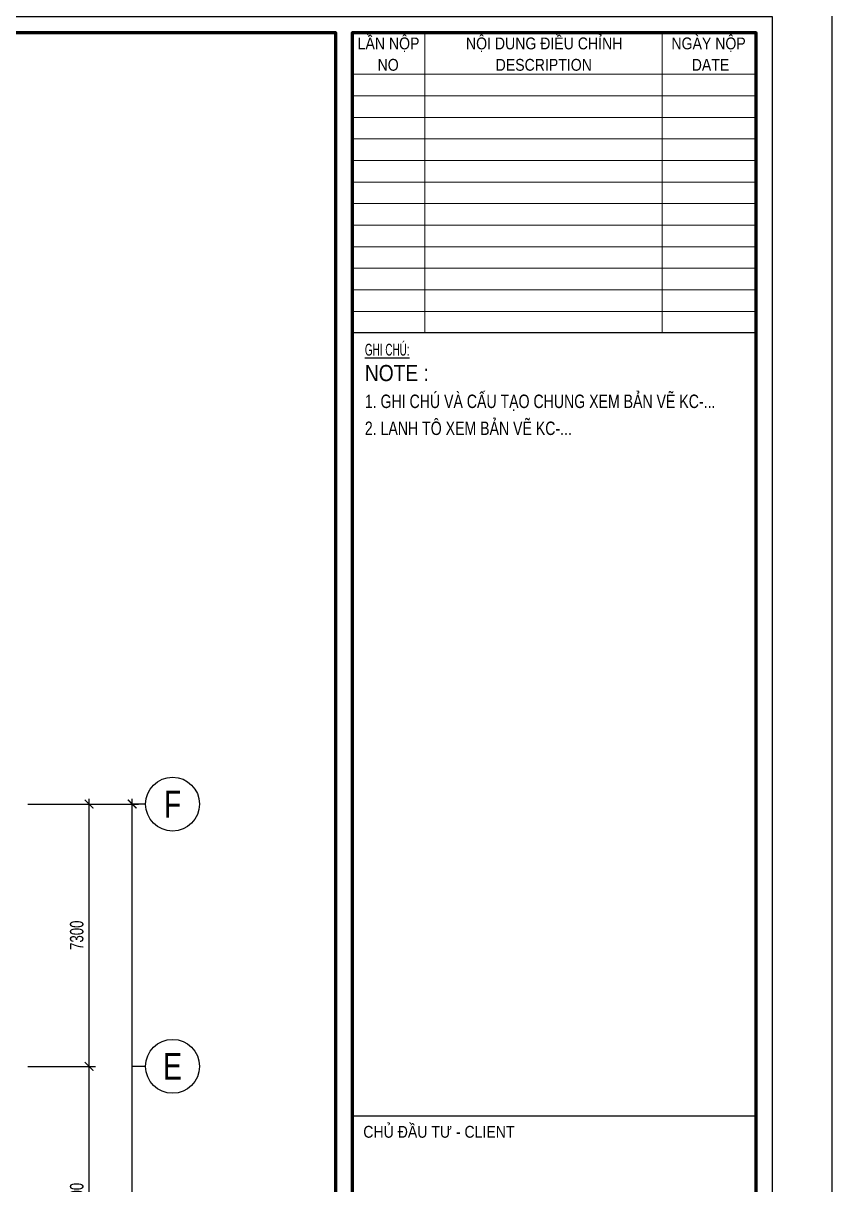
# Model space of a CAD drawing. Header units: millimetres. Extents: x 0 to 132458, y 0 to 365310.
# Drawn here: x 103645 to 126150, y 54941 to 87271 of the extents above; entities that cross this region are included whole.
import ezdxf
from ezdxf.enums import TextEntityAlignment as Align

# ---------------------------------------------------------------- set-up
doc = ezdxf.new("R2010")
doc.units = ezdxf.units.MM
doc.header["$LTSCALE"] = 400
doc.header["$PDSIZE"] = -2
doc.linetypes.add('CENTER2', pattern=[1.125, 0.75, -0.125, 0.125, -0.125])
doc.layers.get('0').update_dxf_attribs({"lineweight": 5})
doc.layers.get('Defpoints').update_dxf_attribs({"color": 2})
doc.layers.add('02.CDC.DIM', color=1, linetype='Continuous', lineweight=20)
for name, color, linetype in [('CDC -TEXT KHUNG', 7, 'Continuous'), ('CDC-KHUNGTEN', 9, 'Continuous'), ('CDC.01.AXIS', 160, 'CENTER2'), ('CDC.02.DIM', 1, 'Continuous'), ('CDC.06.TEXT', 2, 'Continuous')]:
    doc.layers.add(name, color=color, linetype=linetype)
doc.styles.add('ARIAL', font='arial.ttf', dxfattribs={"width": 0.6})
doc.styles.add('Arial_4', font='arial.ttf', dxfattribs={"width": 0.75, "height": 3})
doc.styles.add('BIGTEXT', font='arial.ttf', dxfattribs={"width": 0.8})
doc.styles.add('KCS_SMTEXT', font='arial.ttf', dxfattribs={"width": 0.7})
doc.styles.add('KT CDC', font='arial.ttf', dxfattribs={"width": 0.85, "height": 200})
doc.dimstyles.new('KCS_DIM150', dxfattribs={"dimscale": 150, "dimtxt": 2.5, "dimasz": 1.6, "dimexe": 1.2, "dimexo": 0, "dimgap": 1, "dimtad": 1, "dimdec": 0, "dimzin": 0, "dimdsep": 46, "dimtxsty": 'KCS_SMTEXT', "dimblk": 'ARCHTICK', "dimcen": 0, "dimdle": 1, "dimclrd": 256, "dimclre": 256, "dimclrt": 2, "dimadec": 0, "dimazin": 0, "dimtfac": 1, "dimtdec": 0, "dimtix": 1, "dimtmove": 2, "dimatfit": 3, "dimfxl": 1, "dimtolj": 1, "dimtzin": 0, "dimarcsym": 0})

# ---------------------------------------------------------------- blocks, each defined once
blk = doc.blocks.new('_ArchTick')
at = {"color": 0, "linetype": 'ByBlock', "const_width": 0.15}
blk.add_lwpolyline([(-0.5, -0.5), (0.5, 0.5)], dxfattribs=at)
blk = doc.blocks.new('*D31')
at = {"layer": 'CDC.02.DIM', "lineweight": -2, "ltscale": 10, "transparency": 16777216}
for p, q in [((104277, 58237), (105657, 58237)), ((105477, 50787), (105477, 58387)), ((104277, 50937), (105657, 50937))]:
    blk.add_line(p, q, dxfattribs=at)
at = {"layer": 'Defpoints', "color": 0, "ltscale": 10, "transparency": 16777216}
for p in [(104277, 58237), (105477, 58237), (104277, 50937)]:
    blk.add_point(p, dxfattribs=at)
at = {"layer": 'CDC.02.DIM', "lineweight": -2, "ltscale": 10, "transparency": 16777216, "xscale": 240, "yscale": 240, "zscale": 240}
for p, rotation in [((105477, 58237), 90), ((105477, 50937), 270)]:
    blk.add_blockref('_ArchTick', p, dxfattribs=dict(at, rotation=rotation))
at = {"layer": 'CDC.02.DIM', "color": 2, "ltscale": 10, "transparency": 16777216, "insert": (105135, 54587), "char_height": 375, "attachment_point": 5, "rotation": 90, "style": 'KCS_SMTEXT'}
blk.add_mtext('\\A1;7300', dxfattribs=at)
blk = doc.blocks.new('*D32')
at = {"layer": 'CDC.02.DIM', "lineweight": -2, "ltscale": 10, "transparency": 16777216}
for p, q in [((105477, 58087), (105477, 65687)), ((104277, 65537), (105657, 65537)), ((104277, 58237), (105657, 58237))]:
    blk.add_line(p, q, dxfattribs=at)
at = {"layer": 'Defpoints', "color": 0, "ltscale": 10, "transparency": 16777216}
for p in [(104277, 65537), (105477, 65537), (104277, 58237)]:
    blk.add_point(p, dxfattribs=at)
at = {"layer": 'CDC.02.DIM', "lineweight": -2, "ltscale": 10, "transparency": 16777216, "xscale": 240, "yscale": 240, "zscale": 240}
for p, rotation in [((105477, 65537), 90), ((105477, 58237), 270)]:
    blk.add_blockref('_ArchTick', p, dxfattribs=dict(at, rotation=rotation))
at = {"layer": 'CDC.02.DIM', "color": 2, "ltscale": 10, "transparency": 16777216, "insert": (105135, 61887), "char_height": 375, "attachment_point": 5, "rotation": 90, "style": 'KCS_SMTEXT'}
blk.add_mtext('\\A1;7300', dxfattribs=at)
blk = doc.blocks.new('*D33')
at = {"layer": 'CDC.02.DIM', "lineweight": -2, "ltscale": 10, "transparency": 16777216}
for p, q in [((106677, 27587), (106677, 65687)), ((104277, 65537), (106857, 65537)), ((104277, 27737), (106857, 27737))]:
    blk.add_line(p, q, dxfattribs=at)
at = {"layer": 'Defpoints', "color": 0, "ltscale": 10, "transparency": 16777216}
for p in [(104277, 65537), (106677, 65537), (104277, 27737)]:
    blk.add_point(p, dxfattribs=at)
at = {"layer": 'CDC.02.DIM', "lineweight": -2, "ltscale": 10, "transparency": 16777216, "xscale": 240, "yscale": 240, "zscale": 240}
for p, rotation in [((106677, 65537), 90), ((106677, 27737), 270)]:
    blk.add_blockref('_ArchTick', p, dxfattribs=dict(at, rotation=rotation))
at = {"layer": 'CDC.02.DIM', "color": 2, "ltscale": 10, "transparency": 16777216, "insert": (106335, 46637), "char_height": 375, "attachment_point": 5, "rotation": 90, "style": 'KCS_SMTEXT'}
blk.add_mtext('\\A1;37800', dxfattribs=at)
blk = doc.blocks.new('_Axis name')
at = {"layer": 'CDC.02.DIM'}
blk.add_line((0, 2.5), (0, 0), dxfattribs=at)
blk.add_circle((0, 7.5), 5, dxfattribs=at)
at = {"layer": 'CDC.02.DIM', "style": 'BIGTEXT', "width": 0.75}
blk.add_attdef('.', text='', height=5, dxfattribs=at).set_placement((0, 7.5), align=Align.MIDDLE)
blk = doc.blocks.new('CDTA1')
at = {"layer": 'CDC-KHUNGTEN', "color": 6, "lineweight": 25}
blk.add_line((0, 90), (-75, 90), dxfattribs=at)
at = {"layer": 'CDC-KHUNGTEN', "color": 6, "style": 'KT CDC', "width": 0.85}
blk.add_text('CHỦ ĐẦU TƯ - CLIENT', height=2.2, dxfattribs=at).set_placement((-72.93, 86))
blk = doc.blocks.new('Khung tên chuẩn')
at = {"layer": 'CDC-KHUNGTEN', "color": 8, "lineweight": 9}
for p, q in [((76550, 58000), (76550, 52433)), ((80950, 58000), (80950, 52433)), ((82700, 57233), (75200, 57233)), ((82700, 56833), (75200, 56833)), ((82700, 56433), (75200, 56433)), ((82700, 56033), (75200, 56033)), ((82700, 55633), (75200, 55633)), ((82700, 55233), (75200, 55233)), ((82700, 54833), (75200, 54833)), ((82700, 54433), (75200, 54433)), ((82700, 54033), (75200, 54033)), ((82700, 53633), (75200, 53633)), ((82700, 53233), (75200, 53233)), ((82700, 52833), (75200, 52833))]:
    blk.add_line(p, q, dxfattribs=at)
at = {"layer": 'CDC-KHUNGTEN', "color": 6, "lineweight": 25}
blk.add_line((82700, 52433), (75200, 52433), dxfattribs=at)
at = {"layer": 'CDC-KHUNGTEN', "color": 8}
blk.add_lwpolyline([(75096, 1100), (83000, 1100), (83000, 58300), (3000, 58300), (3000, 1100), (75096, 1100)], dxfattribs=at)
at = {"layer": 'CDC-KHUNGTEN', "color": 255, "lineweight": 60}
blk.add_lwpolyline([(74900, 1400), (74900, 58000), (3300, 58000), (3300, 1400), (74900, 1400)], close=True, dxfattribs=at)
blk.add_lwpolyline([(75200, 1400), (82700, 1400), (82700, 58000), (75200, 58000), (75200, 1400)], dxfattribs=at)
at = {"layer": 'Defpoints', "color": 1, "ltscale": 0.2}
blk.add_lwpolyline([(0, 0), (0, 59400), (84100, 59400), (84100, 0), (0, 0)], close=True, dxfattribs=at)
at = {"layer": 'CDC-KHUNGTEN', "xscale": 100, "yscale": 100, "zscale": 100}
blk.add_blockref('CDTA1', (82700, 28900), dxfattribs=at)
at = {"layer": 'CDC -TEXT KHUNG', "color": 7, "style": 'KT CDC', "width": 0.85}
for s, p in [('NO', (75672, 57299)), ('DESCRIPTION', (77863, 57299)), ('DATE', (81501, 57299))]:
    blk.add_text(s, height=220, dxfattribs=at).set_placement(p)
at = {"layer": 'CDC -TEXT KHUNG', "char_height": 220, "attachment_point": 2, "line_spacing_factor": 0.941778, "style": 'KT CDC'}
for s, insert, width in [('LẦN NỘP', (75875, 57916), 1464.22), ('NỘI DUNG ĐIỀU CHỈNH', (78763, 57916), 3699.71), ('NGÀY NỘP', (81814, 57916), 1755.59)]:
    blk.add_mtext(s, dxfattribs=dict(at, insert=insert, width=width))
at = {"layer": 'CDC-KHUNGTEN', "color": 7, "style": 'Arial_4', "width": 0.85}
blk.add_text('NOTE :', height=300, dxfattribs=at).set_placement((75436, 51540))
at = {"layer": 'CDC-KHUNGTEN', "color": 6, "insert": (75436, 52233), "char_height": 220, "width": 1881.96, "attachment_point": 1, "style": 'ARIAL'}
blk.add_mtext('{\\LGHI CHÚ:}', dxfattribs=at)

msp = doc.modelspace()

# ---------------------------------------------------------------- linework, layer by layer
at = {"layer": 'CDC.01.AXIS', "ltscale": 10}
for p, q in [((10276.8, 65537.5), (104277.1, 65537.5)), ((10276.8, 58237.5), (104277.1, 58237.5))]:
    msp.add_line(p, q, dxfattribs=at)

# ---------------------------------------------------------------- block references
at = {"xscale": 1.5, "yscale": 1.5, "zscale": 1.5}
msp.add_blockref('Khung tên chuẩn', (0, 0), dxfattribs=at)
at = {"layer": '02.CDC.DIM'}
ref = msp.add_blockref('_Axis name', (106677.1, 65537.5), dxfattribs=dict(at, xscale=150, yscale=150, zscale=150, rotation=270))
ref.add_attrib('.', 'F', dxfattribs={"layer": 'CDC.02.DIM', "height": 750, "style": 'BIGTEXT', "width": 0.75}).set_placement((107802.1, 65537.5), align=Align.MIDDLE)
ref = msp.add_blockref('_Axis name', (106677.1, 58237.5), dxfattribs=dict(at, xscale=150, yscale=150, zscale=150, rotation=270))
ref.add_attrib('.', 'E', dxfattribs={"layer": 'CDC.02.DIM', "height": 750, "style": 'BIGTEXT', "width": 0.75}).set_placement((107802.1, 58237.5), align=Align.MIDDLE)

# ---------------------------------------------------------------- texts
at = {"layer": 'CDC.06.TEXT', "style": 'ARIAL', "width": 0.75}
for s, p in [('1. GHI CHÚ VÀ CẤU TẠO CHUNG XEM BẢN VẼ KC-...', (113153.7, 76747.5)), ('2. LANH TÔ XEM BẢN VẼ KC-...', (113153.7, 75997.5))]:
    msp.add_text(s, height=375, dxfattribs=at).set_placement(p, align=Align.MIDDLE_LEFT)

# ---------------------------------------------------------------- dimensions: what is measured, and where the dimension line sits
at = {"layer": 'CDC.02.DIM', "ltscale": 10}
for base, p1, p2, picture, middle in [((105477.1, 65537.5), (104277.1, 58237.5), (104277.1, 65537.5), '*D32', (105135.5, 61887.5)), ((106677.1, 65537.5), (104277.1, 27737.5), (104277.1, 65537.5), '*D33', (106335.5, 46637.5)), ((105477.1, 58237.5), (104277.1, 50937.5), (104277.1, 58237.5), '*D31', (105135.5, 54587.5))]:
    dim = msp.add_linear_dim(base=base, p1=p1, p2=p2, angle=90, dimstyle='KCS_DIM150', dxfattribs=at)
    dim.commit()
    dim.dimension.update_dxf_attribs({"geometry": picture, "text_midpoint": middle})

doc.saveas('drawing.dxf')
